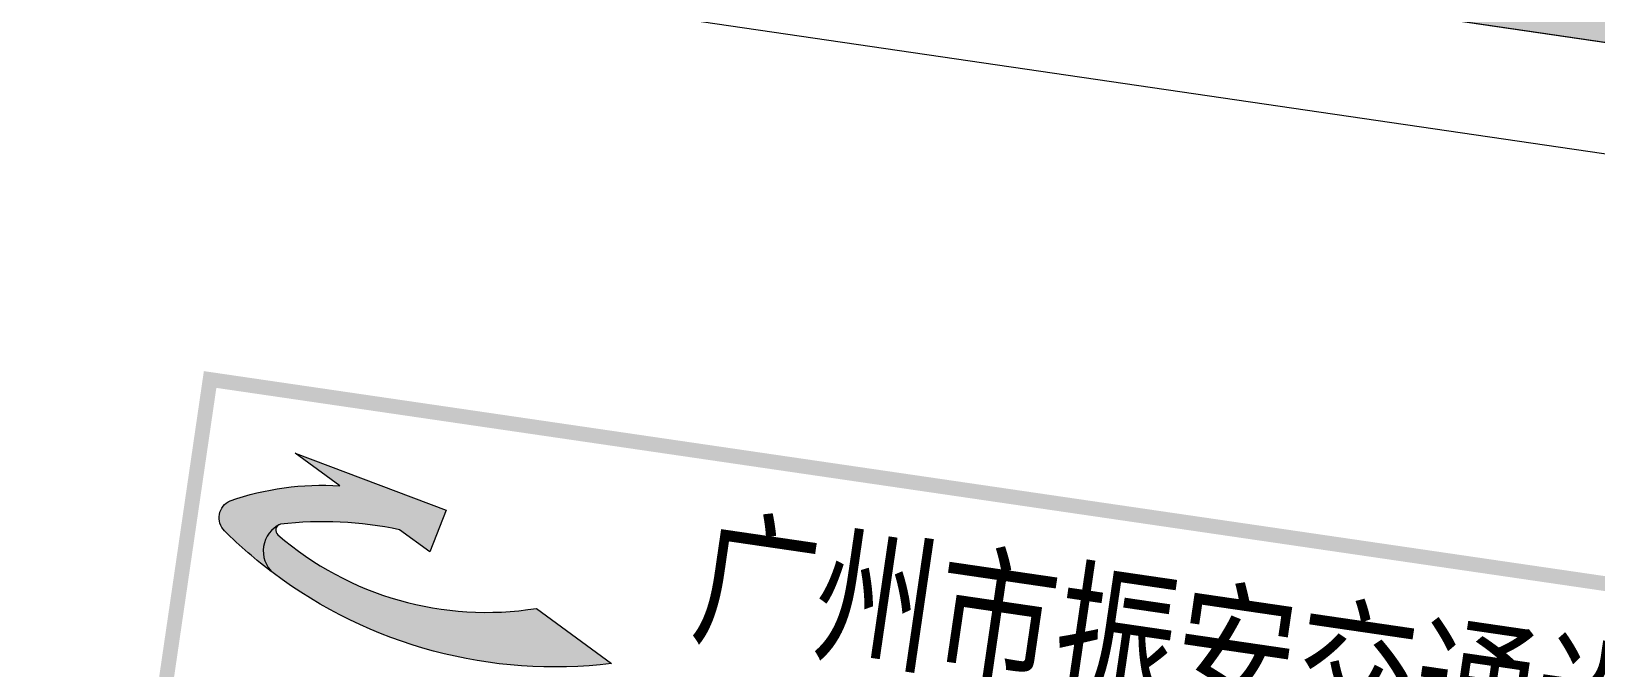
# Model space of a CAD drawing. Header units: inches. Extents: x -414268 to 632271, y -366004 to 318730.
# Drawn here: x 183890 to 198749, y 85562 to 91604 of the extents above; entities that cross this region are included whole.
import ezdxf

# ---------------------------------------------------------------- set-up
doc = ezdxf.new("R2010")
doc.units = ezdxf.units.IN
doc.header["$LTSCALE"] = 1200
doc.header["$MEASUREMENT"] = 0
doc.layers.get('0').update_dxf_attribs({"linetype": 'CONTINUOUS', "lineweight": 0})
doc.styles.add('-黑体', font='simhei.ttf', dxfattribs={"width": 0.8})

msp = doc.modelspace()

# ---------------------------------------------------------------- hatches: boundary and pattern name
for color, points in [(250, [(196955.7544780435, 91773.01727113158), (207917.2208281778, 90169.8870591002), (208430.8036064101, 93681.52965626451), (197469.3372562288, 95284.6598683027)]), (2, [(187387.7979872139, 86872.53062169149), (187675.9562602685, 86661.5800924741), (187832.0268743184, 87058.6732361684), (186396.4605320108, 87598.2538799179), (186819.1966679048, 87288.78363414061, 0.1017707055050478), (185778.8387785109, 87146.23070758423, 0.5288265987691434), (185725.7107767449, 86861.06050439975, 0.03428035130651261), (186185.9979022475, 86462.56499992036, -0.5117438970829233), (186233.0530285678, 86912.53861731634, -0.1176826679038951), (186257.2436307426, 86924.88440755813, -0.08031075265512677)]), (256, [(188687.8469235165, 86125.31162900355, -0.2211652700120037), (186232.7729278242, 86823.7692979009, -0.4595025146321756), (186233.0530285678, 86912.53861731634, 0.5117438970828988), (186185.9979022475, 86462.56499992036, 0.1942699830901742), (189401.7000218661, 85602.72490163583)])]:
    msp.add_hatch(color=color).paths.add_polyline_path(points)

# ---------------------------------------------------------------- linework, layer by layer
at = {"color": 6}
msp.add_lwpolyline([(164713.3031520977, 113366.3684827256), (178787.9071876241, 111307.9374085104), (176220.321149713, 93751.96613338584), (207766.3517578783, 89138.31380554184)], dxfattribs=at)
at = {"color": 250}
for points in [[(180337.6628291019, 97790.19188216195), (208430.8036064103, 93681.52965626451), (207917.220828173, 90169.88705910098), (179824.0800508651, 94278.54928499831), (180337.6628291021, 97790.19188216189)], [(197469.3372572282, 95284.65986801856), (208430.8036074098, 93681.5296559803), (207917.220829177, 90169.887058816), (196955.7544790429, 91773.01727084741), (197469.3372572282, 95284.65986801856)], [(197469.337256229, 95284.65986830274), (208430.8036064101, 93681.52965626451), (207917.2208281778, 90169.8870591002), (196955.7544780435, 91773.01727113158), (197469.337256229, 95284.65986830274)]]:
    msp.add_lwpolyline(points, dxfattribs=at)
for points, format in [([(225906.727338423, 72943.11180732513, 140.3859600025354, 140.3859600025354, 0), (227261.0959185011, 82203.66064141462, 140.3859600025354, 140.3859600025354, 0), (185588.6261650973, 88298.31925176422, 140.3859600025354, 140.3859600025354, 0), (184234.2575850195, 79037.77041767466, 0, 0, 0), (225906.727338423, 72943.11180732513, 0, 0, 0), (214331.0412958111, 74636.07253242224, 0, 0, 0)], "xyseb"), ([(186257.2436307442, 86924.88440756597, 0.5428697137863953), (186185.9979022482, 86462.56499992829, 0.5428697137863953)], "xyb")]:
    msp.add_lwpolyline(points, format=format)
msp.add_lwpolyline([(186819.1966679056, 87288.78363414847), (186396.4605320119, 87598.2538799258), (187832.0268743196, 87058.67323617626), (187675.9562602688, 86661.58009248208), (187387.7979872156, 86872.53062169925, 0.08031075265512638), (186257.2436307442, 86924.88440756597, 0.6101810149217696), (186232.772927825, 86823.76929790864, 0.2211652700120036), (188687.8469235172, 86125.3116290113), (189401.7000218673, 85602.72490164363, -0.1942699830901741), (186185.9979022482, 86462.56499992829, -0.03428035019083332), (185725.7107908073, 86861.06049044192, -0.5288266348921408), (185778.8387785119, 87146.23070759204, -0.1017707055050483)], format="xyb", close=True)

# ---------------------------------------------------------------- texts
at = {"style": '-黑体', "width": 0.8}
msp.add_text('广州市振安交通设施制件有限公司', height=1052.894700019016, rotation=351.6793996843018, dxfattribs=at).set_placement((190136.6571390664, 85924.06200620177))

doc.saveas('drawing.dxf')
